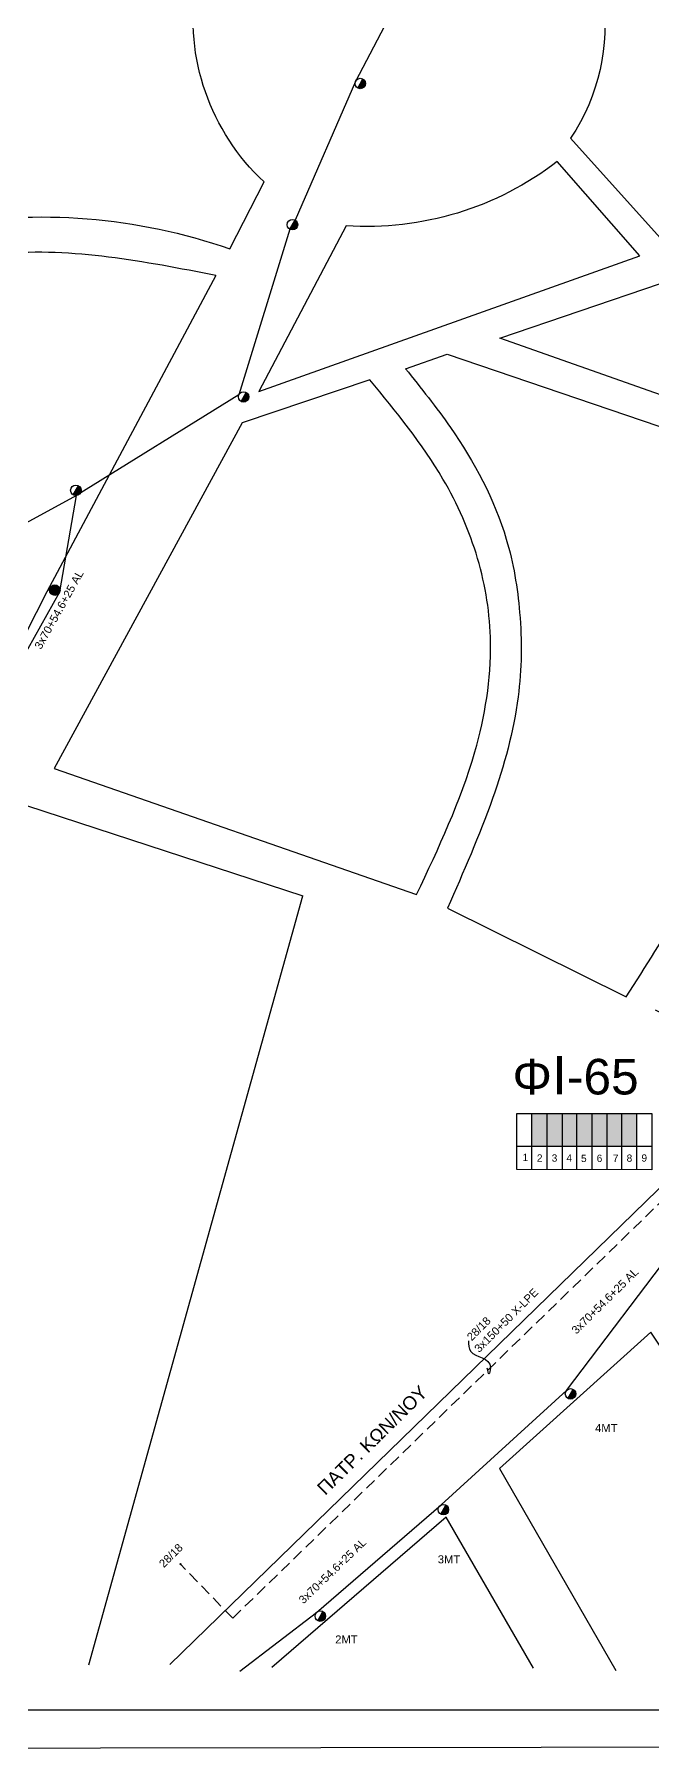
# Model space of a CAD drawing. Header units: millimetres. Extents: x 1091 to 3521, y 1177 to 2968.
# Drawn here: x 2018.8 to 2158, y 1933.2 to 2320.1 of the extents above; entities that cross this region are included whole.
import ezdxf
from ezdxf.enums import TextEntityAlignment as Align

# ---------------------------------------------------------------- set-up
doc = ezdxf.new("R2010")
doc.units = ezdxf.units.MM
doc.linetypes.add('DASHED', pattern=[19.05, 12.7, -6.35])
for name, color, linetype in [('Pillar OTE', 7, 'Continuous'), ('TEXT ΚΑΛΩΔΙΩΝ', 7, 'Continuous'), ('Στύλος Ξύλινος', 7, 'Continuous'), ('Στύλος Ξύλινος @ 1', 7, 'Continuous'), ('Στύλος ΦΜ', 7, 'Continuous'), ('Στύλος ΦΜ @ 1', 7, 'Continuous'), ('Συνδέσεις', 7, 'Continuous'), ('Υπόβαθρο ΔΕΗ', 7, 'Continuous')]:
    doc.layers.add(name, color=color, linetype=linetype)
for name, color, linetype, lineweight in [('Άγνωστα', 7, 'Continuous', 30), ('Καλώδια ΧΤ   3x150+50CU', 7, 'DASHED', 30), ('Καλώδια ΧΤ   3x150AL+50CU', 7, 'DASHED', 30), ('Συνεστραμμένα ΧΤ   3x70+54.6+25 AL', 7, 'SYN_LINE', 30)]:
    doc.layers.add(name, color=color, linetype=linetype, lineweight=lineweight)
doc.styles.add('arial', font='arial.ttf')
doc.styles.get("Standard").update_dxf_attribs({"font": 'arial.ttf', "height": 1.8})
doc.linetypes.add('SYN_LINE', pattern='A,0.5,-0.0001,["/\\/\\/\\/",Standard,S=0.1,R=0,X=0,Y=-0.05],-0.25', length=0.7501)

# ---------------------------------------------------------------- blocks, each defined once
blk = doc.blocks.new('ΥΠΑΡΧΩΝ ΤΣΙΜΕΝΤΕΝΙΟΣ ΣΤΥΛΟΣ')
at = {"layer": 'Στύλος ΦΜ'}
blk.add_hatch(color=7, dxfattribs=at).paths.add_polyline_path([(-1.29, -2.28, 0.574793), (2.62, 0, 0.268822), (1.3, 2.27)])
at = {"layer": 'Στύλος ΦΜ', "color": 7}
blk.add_line((-1.29, -2.28), (1.3, 2.27), dxfattribs=at)
blk.add_circle((0, 0), 2.62, dxfattribs=at)
at = {"layer": 'Στύλος ΦΜ', "flags": 4}
for tag, p in [('ΑΡΙΘΜΟΣ', (-4.68, 8.05)), ('ΤΥΠΟΣ', (-4.91, 3.03))]:
    blk.add_attdef(tag, p, '', height=4, dxfattribs=at)
blk = doc.blocks.new('ΥΠΑΡΧΩΝ ΞΥΛΙΝΟΣ ΣΤΥΛΟΣ')
at = {"layer": 'Στύλος Ξύλινος'}
h = blk.add_hatch(color=7, dxfattribs=at)
h.paths.add_polyline_path([(-2.62, 0, 0.270008), (-1.29, -2.28), (1.3, 2.27, 0.576266)])
h.paths.add_polyline_path([(-1.29, -2.28, 0.574793), (2.62, 0, 0.268822), (1.3, 2.27)])
at = {"layer": 'Στύλος Ξύλινος', "color": 7}
blk.add_line((-1.29, -2.28), (1.3, 2.27), dxfattribs=at)
blk.add_circle((0, 0), 2.62, dxfattribs=at)
at = {"layer": 'Στύλος Ξύλινος', "color": 1, "flags": 4}
for tag, p in [('ΑΡΙΘΜΟΣ', (-4.91, 8.6)), ('ΤΥΠΟΣ', (-4.85, 3.39))]:
    blk.add_attdef(tag, p, '', height=4, dxfattribs=at)
blk = doc.blocks.new('_ΣΥΝΔΕΣΗ')
at = {"layer": 'Συνδέσεις', "linetype": 'SYN_LINE', "ltscale": 40}
blk.add_hatch(color=256, dxfattribs=at).paths.add_polyline_path([(0.5, 0, 1), (-0.5, 0, 1)])
at = {"layer": 'Συνδέσεις'}
blk.add_circle((0, 0), 0.5, dxfattribs=at)

msp = doc.modelspace()

# ---------------------------------------------------------------- hatches: boundary and pattern name
at = {"layer": 'Καλώδια ΧΤ   3x150+50CU', "lineweight": -3, "ltscale": 0.2}
h = msp.add_hatch(color=30, dxfattribs=at)
h.dxf.hatch_style = 1
h.paths.add_polyline_path([(2154.43, 2077.4), (2151.05, 2077.4), (2151.05, 2070.02), (2154.43, 2070.01)])
at = {"layer": 'Καλώδια ΧΤ   3x150AL+50CU', "linetype": 'DASHED', "lineweight": -3, "ltscale": 0.2}
h = msp.add_hatch(color=85, dxfattribs=at)
h.dxf.hatch_style = 1
h.paths.add_polyline_path([(2134.19, 2077.4), (2130.75, 2077.4), (2130.75, 2070.04), (2134.19, 2070.03)])
h = msp.add_hatch(color=1, dxfattribs=at)
h.dxf.hatch_style = 1
h.paths.add_polyline_path([(2134.19, 2070.03), (2137.63, 2070.03), (2137.63, 2077.4), (2134.19, 2077.4)])
h = msp.add_hatch(color=5, dxfattribs=at)
h.dxf.hatch_style = 1
h.paths.add_polyline_path([(2140.93, 2077.4), (2137.63, 2077.4), (2137.63, 2070.03), (2140.93, 2070.03)])
h = msp.add_hatch(color=27, dxfattribs=at)
h.dxf.hatch_style = 1
h.paths.add_polyline_path([(2140.85, 2070.02), (2144.25, 2070.02), (2144.25, 2077.4), (2140.85, 2077.4)])
h = msp.add_hatch(color=2, dxfattribs=at)
h.dxf.hatch_style = 1
h.paths.add_polyline_path([(2144.3, 2070.02), (2147.7, 2070.02), (2147.7, 2077.4), (2144.3, 2077.4)])
h = msp.add_hatch(color=151, dxfattribs=at)
h.dxf.hatch_style = 1
h.paths.add_polyline_path([(2147.65, 2070.02), (2151.05, 2070.02), (2151.05, 2077.4), (2147.65, 2077.4)])

# ---------------------------------------------------------------- linework, layer by layer
at = {"layer": 'Pillar OTE', "lineweight": -3, "ltscale": 40}
for points in [[(2127.42, 2064.76), (2127.42, 2077.4), (2157.75, 2077.4), (2157.75, 2064.73), (2127.42, 2064.76)], [(2130.75, 2064.76), (2130.75, 2077.4)], [(2134.19, 2064.75), (2134.19, 2077.4)], [(2137.63, 2064.75), (2137.63, 2077.4)], [(2140.93, 2064.75), (2140.93, 2077.4)], [(2144.31, 2064.74), (2144.31, 2077.4)], [(2147.71, 2064.74), (2147.71, 2077.4)], [(2151.04, 2064.74), (2151.05, 2077.4)], [(2154.43, 2064.73), (2154.43, 2077.4)], [(2127.42, 2070.04), (2157.75, 2070.01)]]:
    msp.add_lwpolyline(points, dxfattribs=at)
at = {"layer": 'Άγνωστα', "lineweight": -3, "ltscale": 0.1}
for points in [[(3521.49, 1936.89), (1091.31, 1933.19), (1091.31, 2964.7), (3521.49, 2968.4)], [(3374.53, 1943.19), (1101.31, 1943.19), (1101.31, 2954.7), (3374.53, 2954.7)]]:
    msp.add_lwpolyline(points, close=True, dxfattribs=at)
at = {"layer": 'Καλώδια ΧΤ   3x150+50CU', "color": 30, "linetype": 'DASHED', "lineweight": -3, "ltscale": 0.2}
msp.add_lwpolyline([(2183.96, 2079.68, -0.623154), (2180.04, 2077.16), (2063.43, 1963.87), (2051.64, 1976.01)], format="xyb", dxfattribs=at)
at = {"layer": 'Συνεστραμμένα ΧΤ   3x70+54.6+25 AL', "color": 6, "lineweight": -3, "ltscale": 15}
for points in [[(2172.75, 2442.87), (2152.94, 2407.22), (2125.45, 2374.98), (2107.36, 2340.66), (2091.05, 2309.51), (2077.46, 2278.33)], [(2076.29, 2276.29), (2064.78, 2239.03), (2028.21, 2216.38), (1993.95, 2197.74), (1938.42, 2171.01)], [(2010.18, 2169.2), (2024.48, 2194.73), (2028.21, 2216.38)]]:
    msp.add_lwpolyline(points, dxfattribs=at)
at = {"layer": 'Συνεστραμμένα ΧΤ   3x70+54.6+25 AL', "color": 85, "lineweight": -3, "ltscale": 20}
msp.add_lwpolyline([(2065.05, 1951.92), (2082.27, 1965.13), (2110.36, 1989.35), (2138.56, 2015.07), (2163.71, 2048.21), (2185.9, 2069.08)], dxfattribs=at)
at = {"layer": 'Υπόβαθρο ΔΕΗ', "lineweight": -3, "ltscale": 0.1}
for points in [[(2232.04, 2336.11, -0.070134), (2149.79, 2394.52), (2130.72, 2356.81, -0.386513), (2139.5, 2296.77)], [(1997.81, 2277.03, -0.12936), (2062.76, 2271.87), (2070.48, 2286.92, -0.248617), (2055.07, 2331.27), (2008.04, 2333.14), (1990.46, 2275.34, 1.088469), (1991.65, 2275.09), (2005.73, 2321.89)], [(2088.95, 2277.06), (2069.3, 2239.76), (2155.1, 2270.3), (2136.45, 2291.49, -0.182655), (2088.95, 2277.06, 1.888528)], [(2023.18, 2154.96), (2104.82, 2126.64, 1.18214)]]:
    msp.add_lwpolyline(points, format="xyb", dxfattribs=at)
for points in [[(2139.5, 2296.77), (2160.98, 2272.86)], [(2059.63, 2265.89), (2021.57, 2194.73), (2021.57, 2194.73), (1999.84, 2152.24)], [(2123.55, 2251.78), (2159.72, 2264.06), (2176.56, 2233.14), (2123.55, 2251.78)], [(2102.32, 2244.92), (2111.7, 2248.18), (2181.18, 2224.57)], [(2094.3, 2242.4), (2065.54, 2232.75), (2023.18, 2154.96)], [(1910.73, 2197.33), (1960.53, 2184.07), (1954.88, 2166.91), (2079.23, 2126.35)], [(2031, 1953.39), (2079.23, 2126.35)], [(2111.76, 2123.58), (2152.03, 2103.6)], [(2049.25, 1953.42), (2186.71, 2086.96), (2158.63, 2100.62)], [(2198.22, 1967.39), (2157.52, 2028.21), (2123.45, 1997.53), (2149.67, 1952.07)], [(2131.12, 1952.64), (2111.44, 1986.59), (2072.2, 1952.77)]]:
    msp.add_lwpolyline(points, dxfattribs=at)
for points in [[(2059.63, 2265.89), (2011.52, 2270.75), (1968.67, 2258.19), (1939.62, 2241.49), (1910.73, 2197.33)], [(2102.32, 2244.92), (2112.45, 2231.7), (2125.02, 2206.54), (2128.02, 2190.06), (2127.68, 2171.11), (2121.91, 2148.24), (2111.76, 2123.58)], [(2104.82, 2126.64), (2117.93, 2158.73), (2121.47, 2183.35), (2118.56, 2202.22), (2110.76, 2220.09), (2094.3, 2242.4)], [(2152.03, 2103.6), (2164.71, 2124.22), (2178.34, 2151.84), (2184.8, 2171.19), (2187.23, 2189.81), (2184.34, 2213), (2181.18, 2224.57)], [(2116.48, 2026.29), (2117.01, 2023.89), (2121.44, 2020.22), (2121.11, 2018.84), (2120.74, 2020.11)]]:
    msp.add_spline(points, degree=3, dxfattribs=at)

# ---------------------------------------------------------------- block references
at = {"layer": 'Στύλος Ξύλινος @ 1', "lineweight": -3, "ltscale": 40, "xscale": 0.4499999999998181, "yscale": 0.4499999999998181, "zscale": 0.4499999999998181}
msp.add_blockref('ΥΠΑΡΧΩΝ ΞΥΛΙΝΟΣ ΣΤΥΛΟΣ', (2023.36, 2195.11), dxfattribs=at)
at = {"layer": 'Στύλος ΦΜ @ 1', "lineweight": -3, "ltscale": 40, "xscale": 0.4499999999998181, "yscale": 0.4499999999998181, "zscale": 0.4499999999998181}
for p in [(2092.14, 2309.07), (2076.87, 2277.31), (2065.87, 2238.57), (2028.1, 2217.56)]:
    msp.add_blockref('ΥΠΑΡΧΩΝ ΤΣΙΜΕΝΤΕΝΙΟΣ ΣΤΥΛΟΣ', p, dxfattribs=at)
at = {"layer": 'Στύλος ΦΜ @ 1', "lineweight": -3, "ltscale": 40}
ref = msp.add_blockref('ΥΠΑΡΧΩΝ ΤΣΙΜΕΝΤΕΝΙΟΣ ΣΤΥΛΟΣ', (2139.48, 2014.33), dxfattribs=dict(at, xscale=0.4499999999998181, yscale=0.4499999999998181, zscale=0.4499999999998181))
ref.add_attrib('ΑΡΙΘΜΟΣ', '4ΜΤ', (2145.01, 2005.75), dxfattribs={"layer": 'Στύλος ΦΜ', "height": 1.8, "flags": 4})
ref = msp.add_blockref('ΥΠΑΡΧΩΝ ΤΣΙΜΕΝΤΕΝΙΟΣ ΣΤΥΛΟΣ', (2110.85, 1988.28), dxfattribs=dict(at, xscale=0.4499999999998181, yscale=0.4499999999998181, zscale=0.4499999999998181))
ref.add_attrib('ΑΡΙΘΜΟΣ', '3ΜΤ', (2109.59, 1976.21), dxfattribs={"layer": 'Στύλος ΦΜ', "height": 1.8, "flags": 4})
ref = msp.add_blockref('ΥΠΑΡΧΩΝ ΤΣΙΜΕΝΤΕΝΙΟΣ ΣΤΥΛΟΣ', (2083.14, 1964.33), dxfattribs=dict(at, xscale=0.4499999999998181, yscale=0.4499999999998181, zscale=0.4499999999998181))
ref.add_attrib('ΑΡΙΘΜΟΣ', '2ΜΤ', (2086.5, 1958.19), dxfattribs={"layer": 'Στύλος ΦΜ', "height": 1.8, "flags": 4})
at = {"layer": 'Συνδέσεις', "lineweight": -3, "xscale": 0.25, "yscale": 0.25, "zscale": 0.25}
msp.add_blockref('_ΣΥΝΔΕΣΗ', (2051.64, 1976.01), dxfattribs=at)

# ---------------------------------------------------------------- texts
at = {"lineweight": -3, "ltscale": 30, "char_height": 1.63, "width": 11.2573, "attachment_point": 1}
for s, insert in [('1', (2128.67, 2068.32)), ('2', (2131.9, 2068.19)), ('3', (2135.24, 2068.19)), ('4', (2138.54, 2068.19)), ('5', (2141.84, 2068.1)), ('6', (2145.36, 2068.13)), ('7', (2148.99, 2068.13)), ('8', (2152.1, 2068.16)), ('9', (2155.44, 2068.19))]:
    msp.add_mtext(s, dxfattribs=dict(at, insert=insert))
at = {"lineweight": -3, "ltscale": 40, "insert": (2082.12, 1993.49), "char_height": 3, "width": 64.8866, "attachment_point": 1, "rotation": 44.6245, "style": 'arial'}
msp.add_mtext('ΠΑΤΡ. ΚΩΝ/ΝΟΥ', dxfattribs=at)
at = {"layer": 'TEXT ΚΑΛΩΔΙΩΝ', "lineweight": -3, "ltscale": 0.1, "style": 'arial'}
for s, rotation, p in [(' 3x70+54.6+25 AL', 60.7466, (2024.13, 2190.43)), (' 3x70+54.6+25 AL', 44.5275, (2146.98, 2034.99)), (' 3x150+50 X-LPE', 45, (2124.76, 2030.63)), ('28/18', 45, (2118.81, 2028.99)), (' 3x70+54.6+25 AL', 43.8244, (2085.62, 1974.25)), ('28/18', 45, (2049.49, 1977.97))]:
    msp.add_text(s, height=1.8, rotation=rotation, dxfattribs=at).set_placement(p, align=Align.MIDDLE_CENTER)
at = {"layer": 'Υπόβαθρο ΔΕΗ', "lineweight": -3, "insert": (2126.39, 2090.34), "char_height": 8, "width": 84.6573, "attachment_point": 1}
msp.add_mtext('Φ{\\H1.0833x;Ι}-65', dxfattribs=at)

doc.saveas('drawing.dxf')
